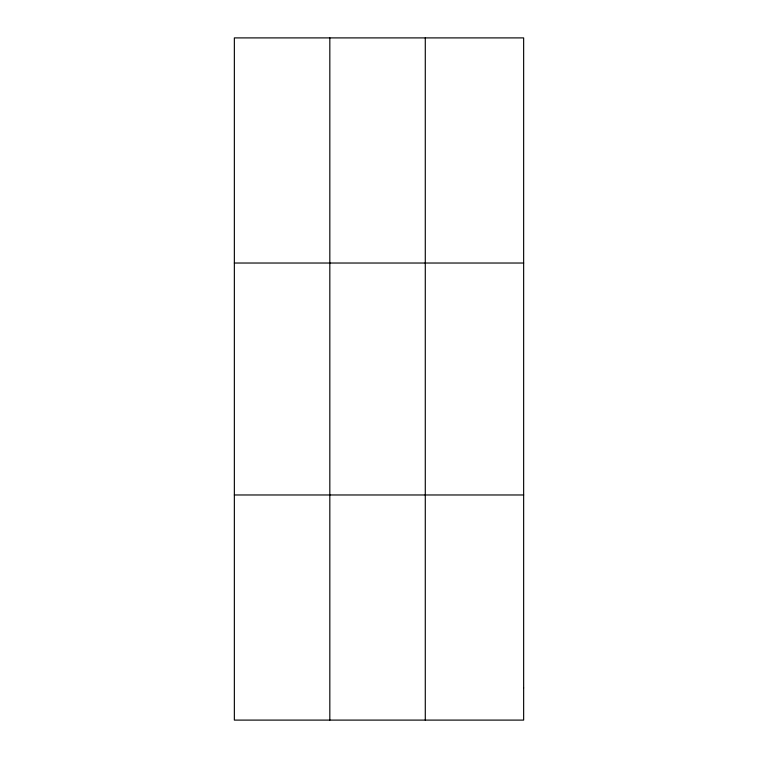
<?xml version="1.0" encoding="UTF-8"?>
<svg xmlns="http://www.w3.org/2000/svg" width="758" height="758" viewBox="0 0 758 758"><rect width="100%" height="100%" fill="white"/><g stroke="black" fill="none" stroke-linecap="round" stroke-linejoin="round"><path stroke-width="1.14" d="M329.825 720.1L329.825 37.9M425.285 720.1L425.285 37.9M234.355 263.026L523.645 263.026M234.355 494.974L523.645 494.974M523.645 687.942L523.645 720.1L234.355 720.1L234.355 37.9L523.645 37.9L523.645 687.942"/></g></svg>
